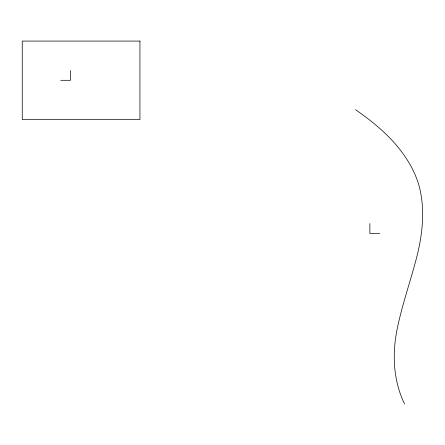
<?xml version="1.0" encoding="UTF-8"?>
<svg xmlns="http://www.w3.org/2000/svg" width="445" height="445" viewBox="0 0 445 445"><rect width="100%" height="100%" fill="white"/><g stroke="black" fill="none" stroke-linecap="round" stroke-linejoin="round"><path stroke-width="0.67" d="M60.67 80.306L70.477 80.306L70.477 70.499M379.674 233.436L369.867 233.436L369.867 223.624M355.516 109.698C382.327 128.127 407.898 151.506 418.345 183.257C425.481 207.32 422.867 232.818 416.809 256.81C410.457 281.412 401.874 305.415 396.89 330.368C392.123 354.988 393.391 381.12 404.555 403.921M139.941 41.079L22.25 41.079L22.25 119.538L139.941 119.538L139.941 41.079"/></g></svg>
